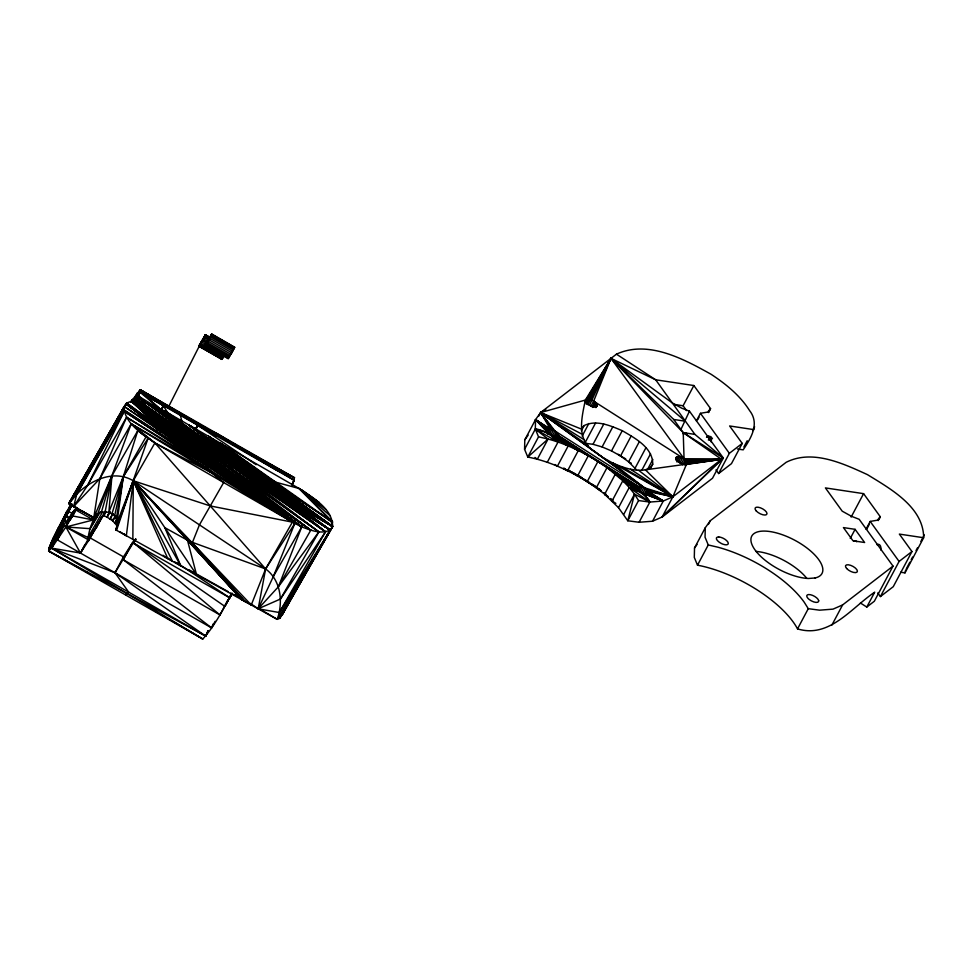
<?xml version="1.0" encoding="UTF-8"?>
<svg xmlns="http://www.w3.org/2000/svg" width="973" height="973" viewBox="0 0 973 973"><rect width="100%" height="100%" fill="white"/><g stroke="black" fill="none" stroke-linecap="round" stroke-linejoin="round"><path stroke-width="1.46" d="M116.553 527.427C121.126 512.88 101.751 506.337 93.712 517.648L68.937 503.917L76.758 494.248L124.203 410.12L124.228 406.507L126.672 403.053L131.355 401.241L137.984 401.168L146.084 402.858L164.449 410.922L301.934 490.137C314.449 498.784 332.705 509.378 332.62 526.575L282.109 614.863L279.64 618.354L277.22 619.351L115.787 529.884L148.03 438.482C138.373 431.1 126.733 422.732 124.203 410.12L225.821 475.919L228.862 476.563L229.056 475.894L165.726 430.407L163.537 426.527L131.355 401.241L154.671 423.267L156.507 422.963L160.764 424.532L221.066 465.726L301.727 526.892C310.569 530.176 321.029 534.627 330.175 530.03L332.62 526.575L208.672 436.403L244.576 464.96L296.522 502.859L332.62 526.575L279.64 618.354L330.175 530.03L302.98 509.499L300.791 505.619L270.652 481.489L269.935 478.789L220.603 443.287L222.452 445.658M97.385 514.656L131.233 423.802L154.902 442.934L133.265 480.771L251.265 604.963L245.269 601.642L192.265 542.873L199.441 524.861L223.656 482.547L211.81 472.975L209.487 469.691L131.233 423.802L99.818 478.704L73.644 506.532L93.797 517.612L95.269 514.997L93.712 517.648L73.644 506.532L76.758 494.248C90.927 479.847 114.255 469.339 133.265 480.771L210.265 505.936L292.399 522.148L124.228 406.507L68.937 503.114L73.644 506.532L87.825 484.992L126.587 417.247L208.295 466.736L208.307 464.328L157.772 428.752L154.671 425.554L154.671 423.267L126.672 403.053L68.937 503.917L124.228 406.507L159.231 429.701L163.5 431.27L165.726 430.407L292.399 522.148L301.727 526.892L278.436 586.707L258.198 608.806L250.475 603.467L251.265 604.963L265.617 568.937L292.399 522.148L229.056 475.894M132.851 539.334L133.265 480.771L265.617 568.937C281.112 580.285 283.277 602.311 277.22 619.351L259.39 608.757M294.138 508.259L296.522 502.859L292.703 502.056L291.535 503.686L293.737 506.787L325.493 531.842L279.312 612.528L258.198 608.806L265.617 568.937L294.843 523.401L233.727 478.266L230.285 476.515M293.737 506.787L225.079 457.018L164.449 410.922L291.924 504.646L168.159 413.063L291.936 502.36L240.696 463.476L230.054 457.699L188.701 424.897L296.522 502.859L293.591 508.003M599.818 489.492C577.731 474.982 553.965 462.09 527.78 457.055L524.569 449.307L524.788 439.845L535.539 419.618L540.623 412.552L616.456 354.172C647.933 339.626 683.557 358.94 711.141 374.313C725.882 384.043 740.039 395.427 749.551 410.533C759.949 423.766 751.022 438.093 743.165 449.854L737.449 449.003M642.654 493.603L645.342 488.543L594.904 451.74C575.821 440.441 581.672 417.916 585.357 400.061L610.983 358.368L672.489 403.053L681.732 408.174L689.456 411.178L723.292 457.991L672.878 496.802L642.265 487.035L638.276 486.5C609.232 469.071 581.392 447.75 548.067 439.054L527.78 457.055L538.531 436.828L535.32 429.093L535.539 419.618L550.353 429.008L554.938 430.954L645.342 488.543L648.553 491.56L648.918 493.287L646.571 494.308L643.688 493.688L629.239 487.473L622.817 480.759L607.03 467.624L558.514 435.697L557.371 432.961L554.938 430.954L540.623 412.552L545.829 409.499M547.276 462.297L558.016 442.095L547.008 431.574L547.069 429.263L550.353 429.008L547.665 434.067M585.782 399.465C590.076 398.212 596.4 401.375 597.227 405.899L596.802 406.483C592.508 407.736 586.172 404.586 585.357 400.061L540.623 412.552L538.604 416.335M585.235 401.642L610.983 358.368L683.228 432.632L721.565 459.317L686.403 464.425L672.878 496.802L663.294 501.01L649.855 502.056C647.495 495.634 639.018 493.542 637.047 487.437L638.276 486.5L558.514 435.697L558.088 436.281C550.098 437.485 543.506 428.971 535.32 429.093L524.569 449.307M650.718 467.989L652.737 464.194C652.932 447.531 634.81 438.081 622.258 430.686C610.606 425.773 596.376 419.412 584.068 425.602L581.538 429.142L540.623 412.552L550.353 429.008M687.206 464.072L687.254 461.761L684.055 458.745L593.652 401.156L610.983 358.368L655.668 379.786L693.858 385.527L710.509 408.575L707.663 412.078L700.438 413.306L696.413 420.895M900.694 572.233L904.975 572.878L923.657 537.741C923.596 507.152 890.55 488.847 867.43 474.629C842.995 463.452 812.431 449.052 786.184 462.284L710.351 520.664L705.279 527.743L694.527 547.969L694.296 557.432L697.507 565.179A81.501 33.921 28 0 1 797.532 628.886C829.47 638.641 851.399 607.809 874.715 592.156L866.785 607.055L860.424 603.005M705.279 527.743L705.048 537.205L708.259 544.953L697.507 565.179M76.295 507.201L72.671 515.958L67.502 523.06L65.872 526.989L51.605 548.14L48.65 551.059L202.773 639.03C214.96 625.858 222.866 609.329 231.915 593.968L229.725 597.799L132.559 542.606L123.449 556.872L114.984 572.756L128.667 592.131L125.712 595.038L125.797 593.749M215.13 621.285L211.603 627.901L57.48 539.942L61.749 528.023L74.824 509.584L72.671 515.958L68.134 522.258M61.749 528.023L65.714 516.505L72.16 504.488M198.857 346.242L200.827 343.323L223.839 356.446L221.868 359.365L198.857 346.242L205.412 334.724L209.244 336.913M200.827 343.323L205.412 334.724M205.145 345.5L211.7 333.97L234.688 347.288L231.817 352.822L228.156 358.623L205.145 345.5L211.7 333.97M221.868 359.365L223.17 356.532M228.156 358.623L229.458 355.79M234.688 347.288L231.039 352.907M131.513 400.925L140.343 389.796L294.466 477.767L292.107 485.624M210.35 430.577L140.343 389.796L137.242 401.606M67.502 523.06L68.049 520.081L74.057 511.53M866.031 529.227L870.178 521.419L877.391 520.202L880.249 516.699L863.586 493.652L825.408 487.911L842.217 511.178L851.472 516.298L859.183 519.302L893.019 566.116L874.338 601.241L866.785 607.055M172.768 621.37L202.773 639.03L51.605 548.14L61.469 523.048L70.397 504.89M71.43 504.014L51.605 548.14L205.729 636.123L208.234 630.942M711.154 441.973C712.272 439.176 709.366 433.922 706.507 437.327M211.81 472.975L154.902 442.934L137.825 430.589L111.931 475.809L108.903 511.92L123.34 476.527L137.825 430.589L154.902 442.934L292.399 522.148L165.726 429.628L164.34 432.146M83.24 570.19L48.65 551.059L61.226 523.62L51.605 548.14L80.479 553.065L88.482 540.733L91.194 534.53M120.178 531.903L126.344 535.734L133.265 480.771L245.269 601.642L239.613 597.981M96.132 514.376L96.777 514.352C91.693 521.759 88.871 530.711 87.911 539.577L80.479 553.065L65.872 526.989L68.049 520.081L74.824 509.584L72.671 515.958L68.73 521.333M116.261 519.059L123.34 476.527L145.889 437.108M105.193 511.689L111.931 475.809L93.797 517.612L99.818 478.704L126.587 417.247L292.399 522.148L165.325 430.966L228.485 476.709M114.619 515.726L123.34 476.527L148.03 438.482M904.975 572.878L905.668 570.056M73.364 513.197L72.671 515.958L69.484 520.129M623.778 514.316L634.518 494.126L638.543 500.56L627.792 520.774L618.512 507.675L629.239 487.473L634.518 494.126L627.792 520.774L639.103 522.27L652.542 521.224L662.126 517.016L712.528 478.23L723.292 457.991L694.892 434.384L655.668 379.786L616.456 354.172M136.402 401.679L140.234 391.45L217.076 436.269L208.477 430.03L217.405 433.788L294.284 480.382L292.119 484.359M73.583 512.735L72.671 515.958L70.299 518.743M116.553 525.201L117.283 526.916M101.277 512.625L111.931 475.809M112.114 513.294L123.34 476.527L116.918 523.048L133.265 480.771L243.882 600.876L247.483 602.506M135.636 401.241L138.908 396.364L161.7 410.29L163.269 405.364L140.173 392.387L161.7 410.29L163.269 405.364M73.802 512.284L72.671 515.958L71.163 517.247M69.557 518.828L68.049 520.081L65.872 526.989L87.911 539.577L88.482 540.733L105.668 511.53M61.871 526.174L57.48 539.942L63.853 525.943L87.971 537.497L88.482 540.733L94.174 530.382M239.699 598.091L241.657 599.636L133.265 480.771L116.553 530.309L115.787 529.884L133.265 480.771L242.143 599.915L241.401 599.307L243.882 600.876L189.261 541.207L164.887 527.694L180.796 565.909L174.605 561.737M131.489 402.141L132.547 399.477L131.209 402.031M64.875 517.989L51.605 548.14L61.433 523.596L65.714 516.505L51.605 548.14L114.984 572.756L205.729 636.123L208.088 630.723M273.377 576.454L294.843 523.401L165.726 429.628L301.727 526.892L273.377 576.454L258.198 608.806L280.467 599.015L325.493 531.842L296.497 508.782L238.555 468.366L155.121 406.179L292.678 505.692L164.449 410.922L291.547 502.907L227.998 457.31M64.011 519.485L51.605 548.14L61.846 523M689.456 411.178L680.662 430.066M213.282 623.815L211.603 627.901L123.376 559.816L123.449 556.872L90.221 537.911M66.395 522.501L64.218 520.531L66.456 515.118M61.469 523.048C56.203 531.732 50.766 541.11 48.65 551.059L66.93 511.287L58.283 527.889L48.65 551.059L205.729 636.123L208.125 630.565M63.184 520.883L51.605 548.14L62.442 522.075M196.035 429.166L197.665 425.237L217.076 436.269L140.343 389.796L133.787 401.314M97.045 524.848L96.813 526.782L90.501 536.184M51.605 548.14L62.819 521.479M90.525 536.001L88.482 540.733L91.742 534.469M116.48 525.043L112.746 520.896L107.079 517.125L109.414 511.701M68.049 522.72L64.218 520.531L67.076 513.939M135.381 401.192L140.343 389.796L276.612 470.263L294.466 477.767L229.993 441.706M71.09 504.853L67.757 512.467L71.99 504.707M54.062 536.573L48.832 548.468L58.283 527.889M295.646 509.061L298.03 503.625L295.099 508.745L297.945 503.576L208.672 436.403L332.632 522.671M67.721 522.842L65.872 526.989L90.088 528.667L100.292 511.798M297.057 510.022L299.489 504.561L208.672 436.403L332.657 526.442L282.109 614.863L292.934 594.904M585.685 402.822L610.983 358.368L673.705 419.472L685.369 421.212L610.983 358.368L589.456 405.376M64.109 518.086L70.615 505.023L63.281 519.57L71.005 504.853M176.66 562.649L229.725 597.799L230.783 595.464M293.262 506.325L295.074 502.323L242.618 463.878L240.696 463.476M62.527 520.956L66.93 511.287L61.907 522.148M73.839 511.737L74.824 509.584M592.581 407.444L594.99 402.129L592.302 407.188M131.319 402.165L132.547 399.477L131.319 402.044M97.324 513.793L93.311 519.947L65.872 526.989L77.378 507.663M161.907 408.283L163.16 405.546L144.369 394.783L140.234 391.45L135.429 401.241M114.984 572.756L135.527 539.127M195.78 429.348L197.665 425.237L256.167 464.729M298.906 509.706L300.791 505.619L332.62 526.575L302.98 509.499L300.766 510.363L296.497 508.782L330.175 530.03L277.22 619.351M67.137 513.075L70.81 505.121M231.683 594.308L229.725 597.799L231.306 594.296M132.231 543.141L133.727 543.019L224.86 606.386L230.637 595.379M66.833 513.537L71.309 503.965M90.72 535.977L88.482 540.733L91.146 535.393M684.615 464.729L686.488 460.752L721.565 459.317L662.126 517.016L672.878 496.802L645.415 469.837C633.824 471.613 622.404 467.368 612.017 462.649L645.342 488.543L540.623 412.552L551.861 429.446L549.173 434.505M66.529 513.999L70.81 504.963M99.38 521.37L93.311 531.866M158.185 429.993L160.764 424.532L131.355 401.241L155.437 422.975L153.929 425.615L155.437 422.975M156.689 429.202L159.268 423.778L131.355 401.241L310.764 530.224L278.436 586.707L318.864 531.915L232.413 466.651L140.063 401.606L325.493 531.842L151.642 404.902L295.038 507.845L155.121 406.179M159.608 430.942L162.236 425.481L310.764 530.224L227.025 466.554L137.984 401.168L318.864 531.915L280.467 599.015M299.891 510.789L301.849 506.714L332.62 526.575L302.98 508.721L301.545 511.239M65.799 515.204L70.761 504.926L64.972 516.59M64.218 520.531L72.403 504.245L67.526 513.026L68.633 511.47L72.464 513.659M105.437 510.849L95.05 529.178M155.85 427.269L157.808 423.231L131.355 401.241L156.507 422.963L154.245 426.904M67.757 522.306L68.815 520.214M195.731 429.215L197.665 425.237L195.439 429.057M161.019 431.659L163.537 426.527L236.488 477.852M195.658 429.312L197.665 425.237L195.512 429.215M87.825 484.992L124.203 411.336L208.295 466.14M136.281 401.679L138.908 396.364L147.847 404.281M652.737 464.194L650.195 467.733L645.415 469.837L721.565 459.317L684.055 458.745L610.983 358.368L587.887 404.707M227.974 599.721L219.995 614.96L123.376 559.816L131.355 544.564L133.727 543.019L135.648 539.176M133.337 400.767L137.388 392.715M72.817 513.258L74.045 510.825L71.26 515.848M168.937 406.082L202.141 340.477M162.649 431.453L164.595 427.621L233.727 478.266M300.548 511.81L302.603 507.76L332.62 526.575M76.721 508.052L72.671 515.958L93.311 519.947L91.523 516.298M101.934 517.113L103.527 515.556L107.079 517.125L109.852 511.81M113.002 519.643L110.071 518.889L112.844 513.549M115.544 515.544L112.746 520.896L115.738 515.678M103.989 515.702L106.106 511.676M163.999 431.221L165.337 428.679L233.167 477.257M117.064 518.974L114.936 523L117.174 519.083M142.532 402.749L138.908 396.364L136.062 401.727L138.908 396.364L144.527 403.138M80.479 553.065L84.712 545.123M546.522 431.44L547.86 428.911L535.539 419.618L547.775 432.596L535.32 429.093L548.067 439.054L537.327 459.244L535.004 457.444M546.972 432.62L548.991 428.825L535.539 419.618L547.008 431.574M550.742 435.174L553.43 430.115L540.623 412.552L581.416 433.873M552.25 436.013L554.938 430.954M553.588 436.986L556.288 431.927M555.364 436.755L557.371 432.961M556.13 437.765L558.149 433.97M557.188 437.436L558.526 434.907M586.366 404.269L610.983 358.368M590.964 406.215L593.652 401.156M581.38 430.662L584.068 425.602M594.065 406.957L596.084 403.163M595.512 406.702L596.85 404.172M595.902 407.638L597.24 405.109M582.134 436.147L588.86 423.498M563.89 468.268L567.612 470.701L563.89 468.5L567.612 470.701L578.339 450.511L557.286 436.634L588.337 455.717L577.597 475.906L568.536 470.36M585.491 441.949L595.585 422.975M586.184 443.396L593.007 444.308L603.771 424.07M593.007 444.308L602.105 446.935L612.868 426.697M601.29 491.122L587.218 481.647L597.957 461.457L558.088 436.281L588.337 455.717M602.105 446.935L611.494 450.925L622.258 430.686M608.234 496.838L596.291 487.814L607.03 467.624L637.473 486.853L597.957 461.457M636.707 470.032L628.607 461.822L620.531 456.009L631.295 435.77M618.512 507.675L604.634 494.284L615.374 474.094L637.047 487.437L607.03 467.624M639.37 441.596L628.607 461.822L631.282 463.221M635.174 468.001L645.926 447.762M641.791 470.3L650.523 453.856M636.926 489.03L638.276 486.5M647.471 469.582L652.847 459.463M637.376 490.21L639.395 486.415M686.597 410.618L683.095 405.765L693.858 385.527M638.738 490.392L640.757 486.597M639.577 492.095L642.265 487.035M641.146 492.764L643.834 487.704M644.004 494.576L646.692 489.516L672.878 496.802L638.689 470.36M645.768 494.333L647.787 490.55L672.878 496.802L630.504 469.266M646.534 495.354L648.553 491.56L672.878 496.802L621.406 466.639M647.592 495.026L648.93 492.496L663.294 501.01L652.542 521.224M639.103 522.27L649.855 502.056L643.688 493.688L663.294 501.01L648.553 491.56M675.639 459.232L676.977 456.702L678.096 456.617L684.055 458.745L681.368 463.805M676.089 460.411L678.096 456.617M697.726 419.679L699.076 417.149M676.77 461.859L679.47 456.799M678.29 462.297L680.978 457.237M679.859 462.966L682.547 457.906M708.49 412.37L710.509 408.575M708.478 412.564L710.497 408.769M682.705 464.778L685.393 459.718L721.565 459.317L687.631 463.489M684.481 464.547L686.488 460.752M685.916 464.291L687.254 461.761L721.565 459.317L687.643 462.698L686.306 465.228M715.97 469.91L718.597 473.547L729.361 453.321L742.229 443.408L729.628 425.967L753.929 429.628M742.229 443.408L731.465 463.647L718.597 473.547M743.859 447.033L747.215 440.708M752.603 430.589L754.622 426.794M708.332 524.459L710.351 520.664M851.132 517.077L863.586 493.652M797.532 628.886L808.271 608.672L804.245 602.251A81.501 33.921 28 0 0 717.794 547.179L708.259 544.953M850.256 538.446L855.097 529.336L843.433 527.585L852.968 540.757L864.62 542.508L855.097 529.336M866.675 529.288L869.436 524.082M878.169 520.604L880.249 516.699M878.85 519.497L880.224 516.894M831.854 625.14L842.606 604.926L893.019 566.116M877.78 592.934L880.407 596.571L899.088 561.433L911.956 551.533L899.356 534.092L923.657 537.741M911.956 551.533L893.275 586.67L880.407 596.571M906.362 568.755L909.816 562.248M911.202 559.645L912.589 557.043M916.043 550.536L917.43 547.933M920.896 541.426L924.35 534.919M135.916 401.435L138.908 396.364L136.123 401.581L138.908 396.364L139.686 401.934M224.86 606.386L230.662 595.512M124.228 406.507L76.758 494.248L124.203 411.336L292.399 522.148L164.571 431.258L227.95 476.709M72.002 515.763L72.744 514.376M301.545 511.384L302.98 508.721M72.087 514.449L74.045 510.825M136.074 401.594L138.908 396.364M294.381 592.241L295.828 589.589M297.264 586.926L298.711 584.262M133.569 401.241L139.2 390.939M134.104 401.229L140.343 389.796M282.109 614.863L301.594 579.3M303.041 576.673L304.488 574.034M305.923 571.406L307.371 568.767M229.725 597.799L232.279 593.226M157.784 429.762L160.764 424.532M296.57 509.67L299.489 504.561M297.884 510.691L300.791 505.619M70.786 500.511L126.672 403.053L154.281 423.827L126.052 403.929L68.937 503.114L71.406 499.623M90.088 528.667L98.93 513.221M102.226 512.576L87.971 537.497L96.813 526.782L101.143 517.904L100.669 518.67M155.558 427.171L157.808 423.231L155.449 426.879M156.276 429.008L159.268 423.778M107.079 517.125L110.071 511.907M159.256 430.686L162.236 425.481M110.071 518.889L113.05 513.671M160.557 431.72L163.537 426.527L310.764 530.224L135.198 401.204L318.864 531.915L139.321 401.448L325.493 531.842L146.084 402.858L232.778 466.724L238.555 468.366M162.369 431.501L164.595 427.621L301.727 526.892L165.726 429.628M163.865 431.258L165.337 428.679L233.532 477.792M291.207 504.659L292.703 502.056L241.231 463.476M291.547 505.936L293.773 502.044L241.888 463.61M292.861 506.191L295.074 502.323L188.701 424.897L291.936 502.36L227.998 456.921M299.672 510.509L301.849 506.714M300.438 511.555L302.603 507.76M115.787 529.884L117.307 527.269M292.046 484.201L294.296 480.358L144.369 394.783L161.7 410.29M97.774 523.608L99.222 521.139M93.311 519.947L76.222 510.193L77.499 508.04M131.732 543.956L133.727 543.019L135.977 539.224M199.112 345.488L205.157 335.466L210.277 338.385M72.197 498.334L74.556 494.442M76.928 490.562L78.509 487.972M291.207 504.488L292.703 502.056L188.701 424.897L293.773 502.044L291.462 505.619M132.559 542.606L134.092 540.124M279.312 612.528L330.175 530.03L302.591 510.059M154.184 426.673L156.507 422.963M95.828 526.381L96.424 525.456M292.715 505.814L295.074 502.323M524.788 439.845L528.169 435.126M694.527 547.969L697.057 544.43M95.001 528.886L96.376 526.32M662.126 517.016L723.292 457.991L683.228 432.632L673.705 419.472M683.168 433.812L684.761 432.705L687.011 433.654M676.977 456.702L675.761 457.651C676.49 462.102 682.231 464.583 686.403 464.425M842.606 604.926L833.022 609.134L819.582 610.18L808.271 608.672M90.915 516.274L93.712 517.648M232.778 466.724L221.066 465.726L132.109 401.229L310.764 530.224M76.222 510.193L80.333 510.205M638.543 500.56L649.855 502.056L629.239 487.473L640.623 492.18L622.817 480.759L612.09 500.949L615.873 503.369M694.892 434.384L683.228 432.632L684.055 458.745M674.289 404.44L683.095 405.765M708.101 436.22L711.093 436.67M707.274 436.609L710.266 437.059M708.003 437.558L712.491 438.227M708.843 438.774L711.835 439.224M708.332 439.978L711.324 440.428M538.531 436.828L548.067 439.054M81.404 511.08L84.043 511.749M70.518 517.636L66.298 516.249L69.788 519.144M223.34 456.373L225.079 457.018M232.632 476.709L237.144 478.375M645.208 494.126L663.294 501.01L648.93 492.545M301.934 490.137L319.022 502.506L299.125 488.519L331.197 521.175L332.657 526.442L270.652 481.489L332.644 521.747L299.125 488.519L275.906 482.231L269.935 478.789M646.571 494.308L663.294 501.01L648.918 493.287M647.69 494.223L663.294 501.01L648.492 493.87M207.821 343.019L202.518 340.428L206.349 342.618M223.887 455.936L228.558 458.307M244.576 464.96L242.618 463.878M634.518 494.126L649.855 502.056M228.168 591.645L188.993 569.789M230.808 593.056L238.726 597.313M263.853 461.19L271.844 465.508M274.508 466.955L294.466 477.767M189.261 541.207L265.617 568.937L154.902 442.934M85.892 571.674L88.555 573.146M91.219 574.617L93.882 576.089M101.861 580.504L105.85 582.705M611.494 450.925L625.724 458.879M219.46 435.819L222.099 437.291M224.727 438.762L227.366 440.234M672.878 496.802L602.98 457.565L540.623 412.552L583.739 439.48M73.644 506.532L91.936 516.821M211.494 334.189L233.216 346.583M211.457 334.724L234.457 347.86M211.007 335.636L234.019 348.76M210.399 336.816L233.398 349.952M205.4 334.907L209.231 337.096M205.194 334.931L209.037 337.12M209.645 338.203L232.644 351.326M204.719 336.378L209.84 339.297M208.806 339.686L231.817 352.822M204.099 337.558L209.219 340.477M207.942 341.182L230.954 354.306M203.357 338.945L207.188 341.134M207.115 342.581L230.127 355.704M206.385 343.773L229.385 356.909M201.654 341.924L205.498 344.114M205.777 344.697L228.789 357.833M224.568 355.692L227.123 357.152M205.157 345.306L228.363 358.417M200.085 344.515L223.097 357.65M222.489 358.575L199.489 345.439L222.075 359.159L199.076 346.035M206.775 349.866L209.329 351.326M211.883 352.785L214.449 354.245M198.869 346.06L221.88 359.183M556.167 436.719L578.339 450.511L553.284 436.099L568.171 445.938L557.432 466.14L554.951 464.51M535.32 429.093L558.016 442.095L550.219 434.59L568.171 445.938L551.727 435.442M212.941 432.085L215.532 433.593M149.283 607.566L151.897 609.098M154.5 610.63L158.417 612.929M161.032 614.474L163.634 616.006M167.551 618.305L170.166 619.837M554.805 436.536L578.339 450.511M234.834 594.977L237.424 596.534M131.233 423.802L292.399 522.148L163.5 431.27L227.293 476.575M607.079 495.975L604.634 494.284L607.176 495.865M563.902 468.414L567.612 470.701M572.258 472.221L601.241 490.672M596.291 487.814L601.363 491.024M639.273 491.207L622.817 480.759L638.179 490.185L615.374 474.094L637.035 488.227M579.409 476.089L581.939 477.707M584.469 479.312L589.529 482.547M592.058 484.153L595.865 486.573M298.006 509.548L330.175 530.03L301.837 510.351M568.767 470.251L577.597 475.906M299.453 510.083L330.175 530.03L300.766 510.363M574.496 473.352L587.218 481.647M604.634 494.284L608.234 496.656M603.795 492.776L606.288 494.43M124.203 410.12L292.399 522.148L162.199 431.003L226.563 476.308M615.374 474.094L637.412 489.164M548.918 428.838L535.539 419.618L546.631 430.638M540.623 412.552L588.337 445.573M225.079 475.456L292.399 522.148L160.74 430.467L225.821 475.919M157.772 428.752L292.399 522.148M220.603 443.287L331.197 521.175M167.648 557.906L172.464 561.299L133.265 480.771L196.522 574.629L187.461 540.21M610.63 498.529L613.026 500.231M165.325 430.966L229.056 476.284M224.435 456.483L292.678 505.692M297.945 503.576L191.207 426.344L296.522 502.859M228.193 457.784L291.535 503.686L164.449 410.922M163.537 426.527L301.727 526.892M163.002 555.218L167.867 558.745L133.265 480.771L180.796 565.909M168.159 413.063L291.547 502.907M618.11 454.233L620.531 456.009M139.321 401.448L228.424 466.541M154.281 424.605L126.052 403.929L156.471 427.706M151.642 404.902L235.794 467.344M135.198 401.204L221.43 465.726M154.671 425.554L126.052 403.929L155.412 426.612M325.614 509.268L299.125 488.519L330.261 515.836M124.07 533.909L126.344 535.734M133.727 543.019L219.995 614.96M547.069 429.263L535.539 419.618L546.644 429.859M187.704 540.343L241.657 599.636M188.58 540.83L242.143 599.915M870.178 521.419L899.088 561.433M700.438 413.306L729.361 453.321M163.16 405.546L168.779 414.291M180.406 415.386L181.842 421.212M68.049 520.081L68.195 521.394M755.826 551.399A39.771 16.553 28 0 1 806.666 578.169M853.674 541.219A5.303 3.126 -81.5 0 1 856.751 541.779M877.001 544.734A5.303 3.114 -81.4 0 1 880.881 550.098M818.67 600.669L818.646 601.399A6.629 2.761 28 0 1 809.013 599.332L807.918 598.298A6.629 2.761 28 0 1 810.485 594.722A6.629 2.761 28 0 1 818.67 600.621L818.67 600.621M718.719 536.95L717.6 537.035A6.629 2.761 28 0 0 721.455 543.554L723.024 544.223A6.629 2.761 28 0 0 727.877 542.095A6.629 2.761 28 0 0 718.719 536.95M815.143 577.962L808.429 578.485A39.771 16.553 28 0 1 751.667 543.785A39.771 16.553 28 0 1 795.075 540.404A39.771 16.553 28 0 1 815.143 577.962M846.632 568.5A6.629 2.761 28 0 0 856.933 572.197A6.629 2.761 28 0 0 850.718 565.362A6.629 2.761 28 0 0 846.632 568.5M756.228 510.922A6.629 2.761 28 0 0 766.529 514.608A6.629 2.761 28 0 0 760.314 507.772A6.629 2.761 28 0 0 756.228 510.922"/></g></svg>
